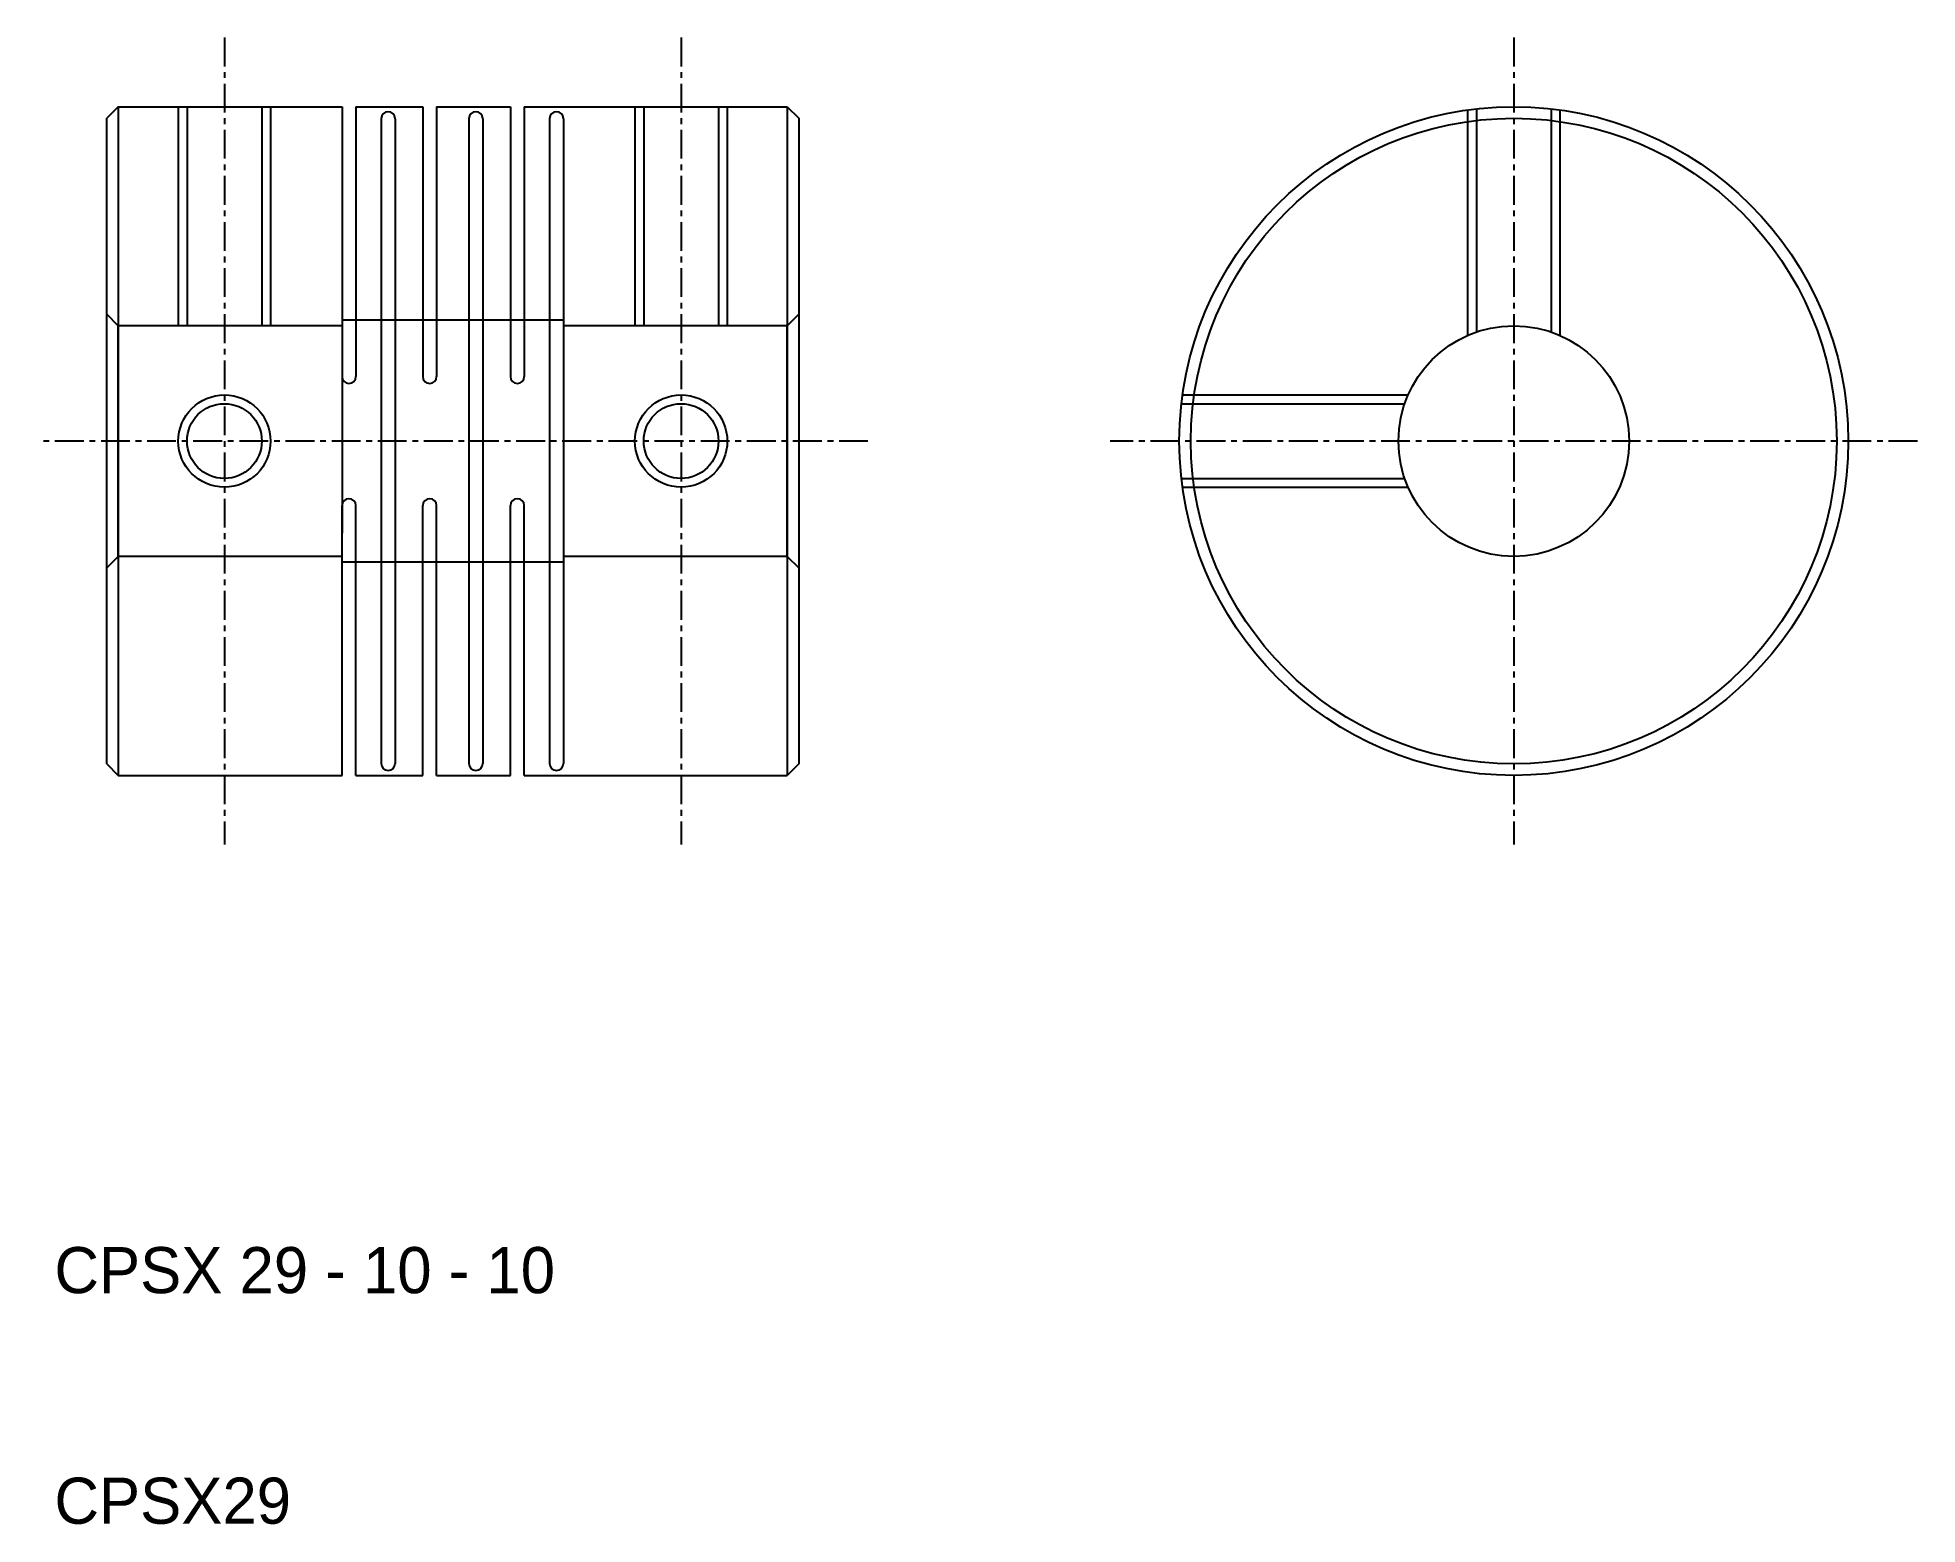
# Model space of a CAD drawing. Extents: x 102.2 to 183.7, y 84.7 to 149.2.
import ezdxf

# ---------------------------------------------------------------- set-up
doc = ezdxf.new("R2010")
doc.units = 0
doc.linetypes.add('CENTER', pattern=[2, 1.25, -0.25, 0.25, -0.25])
doc.linetypes.add('DASHED', pattern=[19.05, 12.7, -6.35])
doc.layers.get('0').update_dxf_attribs({"linetype": 'CONTINUOUS'})
doc.layers.add('CENTER', color=1, linetype='CENTER')

msp = doc.modelspace()

# ---------------------------------------------------------------- linework, layer by layer
for p, q in [((105.733, 146.175), (105.233, 145.675)), ((105.733, 146.175), (105.733, 117.175)), ((105.733, 146.175), (115.433, 146.175)), ((115.433, 146.175), (115.433, 134.475)), ((116.033, 146.175), (116.033, 134.475)), ((116.033, 146.175), (118.933, 146.175)), ((118.933, 146.175), (118.933, 134.475)), ((119.533, 146.175), (119.533, 134.475)), ((119.533, 146.175), (122.733, 146.175)), ((122.733, 146.175), (122.733, 134.475)), ((123.333, 146.175), (134.733, 146.175)), ((123.333, 146.175), (123.333, 134.475)), ((134.733, 146.175), (134.733, 131.675)), ((134.733, 146.175), (135.233, 145.675)), ((105.233, 117.675), (105.233, 145.675)), ((117.133, 145.658), (117.133, 117.692)), ((117.733, 145.658), (117.733, 117.692)), ((120.933, 145.658), (120.933, 117.692)), ((121.533, 145.658), (121.533, 117.692)), ((124.433, 145.658), (124.433, 117.692)), ((125.033, 145.658), (125.033, 131.675)), ((135.233, 145.675), (135.233, 131.675)), ((125.033, 131.675), (125.033, 117.692)), ((134.733, 131.675), (134.733, 117.175)), ((135.233, 131.675), (135.233, 117.675)), ((115.433, 117.175), (115.433, 128.875)), ((116.033, 117.175), (116.033, 128.875)), ((118.933, 117.175), (118.933, 128.875)), ((119.533, 117.175), (119.533, 128.875)), ((122.733, 117.175), (122.733, 128.875)), ((123.333, 117.175), (123.333, 128.875)), ((105.233, 117.675), (105.733, 117.175)), ((135.233, 117.675), (134.733, 117.175)), ((105.733, 117.175), (115.433, 117.175)), ((116.033, 117.175), (118.933, 117.175)), ((119.533, 117.175), (122.733, 117.175)), ((123.333, 117.175), (134.733, 117.175))]:
    msp.add_line(p, q)
at = {"color": 3, "linetype": 'DASHED'}
for p, q in [((108.333, 146.175), (108.333, 136.675)), ((108.712, 146.175), (108.712, 136.675)), ((111.954, 146.175), (111.954, 136.675)), ((112.333, 146.175), (112.333, 136.675)), ((128.133, 146.175), (128.133, 136.675)), ((128.512, 146.175), (128.512, 136.675)), ((131.754, 146.175), (131.754, 136.675)), ((132.133, 146.175), (132.133, 136.675)), ((164.233, 146.037), (164.233, 136.258)), ((164.612, 146.084), (164.612, 136.405)), ((167.854, 146.084), (167.854, 136.405)), ((168.233, 146.037), (168.233, 136.258)), ((105.733, 136.675), (105.233, 137.175)), ((125.033, 136.925), (115.433, 136.925)), ((134.733, 136.675), (135.233, 137.175)), ((115.433, 136.675), (105.733, 136.675)), ((105.733, 126.675), (105.733, 136.675)), ((134.733, 136.675), (125.033, 136.675)), ((134.733, 126.675), (134.733, 136.675)), ((115.433, 135.675), (115.433, 127.675)), ((151.872, 133.675), (161.651, 133.675)), ((151.824, 133.296), (161.503, 133.296)), ((151.824, 130.054), (161.503, 130.054)), ((151.872, 129.675), (161.651, 129.675)), ((105.733, 126.675), (105.233, 126.175)), ((115.433, 126.675), (105.733, 126.675)), ((125.033, 126.425), (115.433, 126.425)), ((134.733, 126.675), (125.033, 126.675)), ((134.733, 126.675), (135.233, 126.175))]:
    msp.add_line(p, q, dxfattribs=at)
for centre, radius in [((166.233, 131.675), 14.5), ((166.233, 131.675), 14), ((166.233, 131.675), 5), ((110.333, 131.675), 1.621), ((130.133, 131.675), 1.621), ((166.233, 131.675), 0.00005)]:
    msp.add_circle(centre, radius)
at = {"color": 3}
for centre in [(110.333, 131.675), (130.133, 131.675)]:
    msp.add_circle(centre, 2, dxfattribs=at)
at = {"color": 3, "linetype": 'DASHED'}
msp.add_circle((166.233, 131.675), 0.00005, dxfattribs=at)
for centre, start, end in [((117.433, 145.658), 0, 180), ((121.233, 145.658), 0, 180), ((124.733, 145.658), 0, 180), ((115.733, 134.475), 180, 0), ((119.233, 134.475), 180, 0), ((123.033, 134.475), 180, 0), ((115.733, 128.875), 0, 180), ((119.233, 128.875), 0, 180), ((123.033, 128.875), 0, 180), ((117.433, 117.692), 180, 0), ((121.233, 117.692), 180, 0), ((124.733, 117.692), 180, 0)]:
    msp.add_arc(centre, 0.3, start, end)
at = {"layer": 'CENTER'}
for p, q in [((110.333, 149.175), (110.333, 114.175)), ((130.133, 149.175), (130.133, 114.175)), ((166.233, 149.175), (166.233, 114.175)), ((138.233, 131.675), (102.233, 131.675)), ((183.733, 131.675), (148.733, 131.675))]:
    msp.add_line(p, q, dxfattribs=at)

# ---------------------------------------------------------------- texts
for s, p in [('CPSX 29 - 10 - 10', (102.963, 94.718)), ('CPSX29', (102.963, 84.718))]:
    msp.add_text(s, height=2).set_placement(p)

doc.saveas('drawing.dxf')
